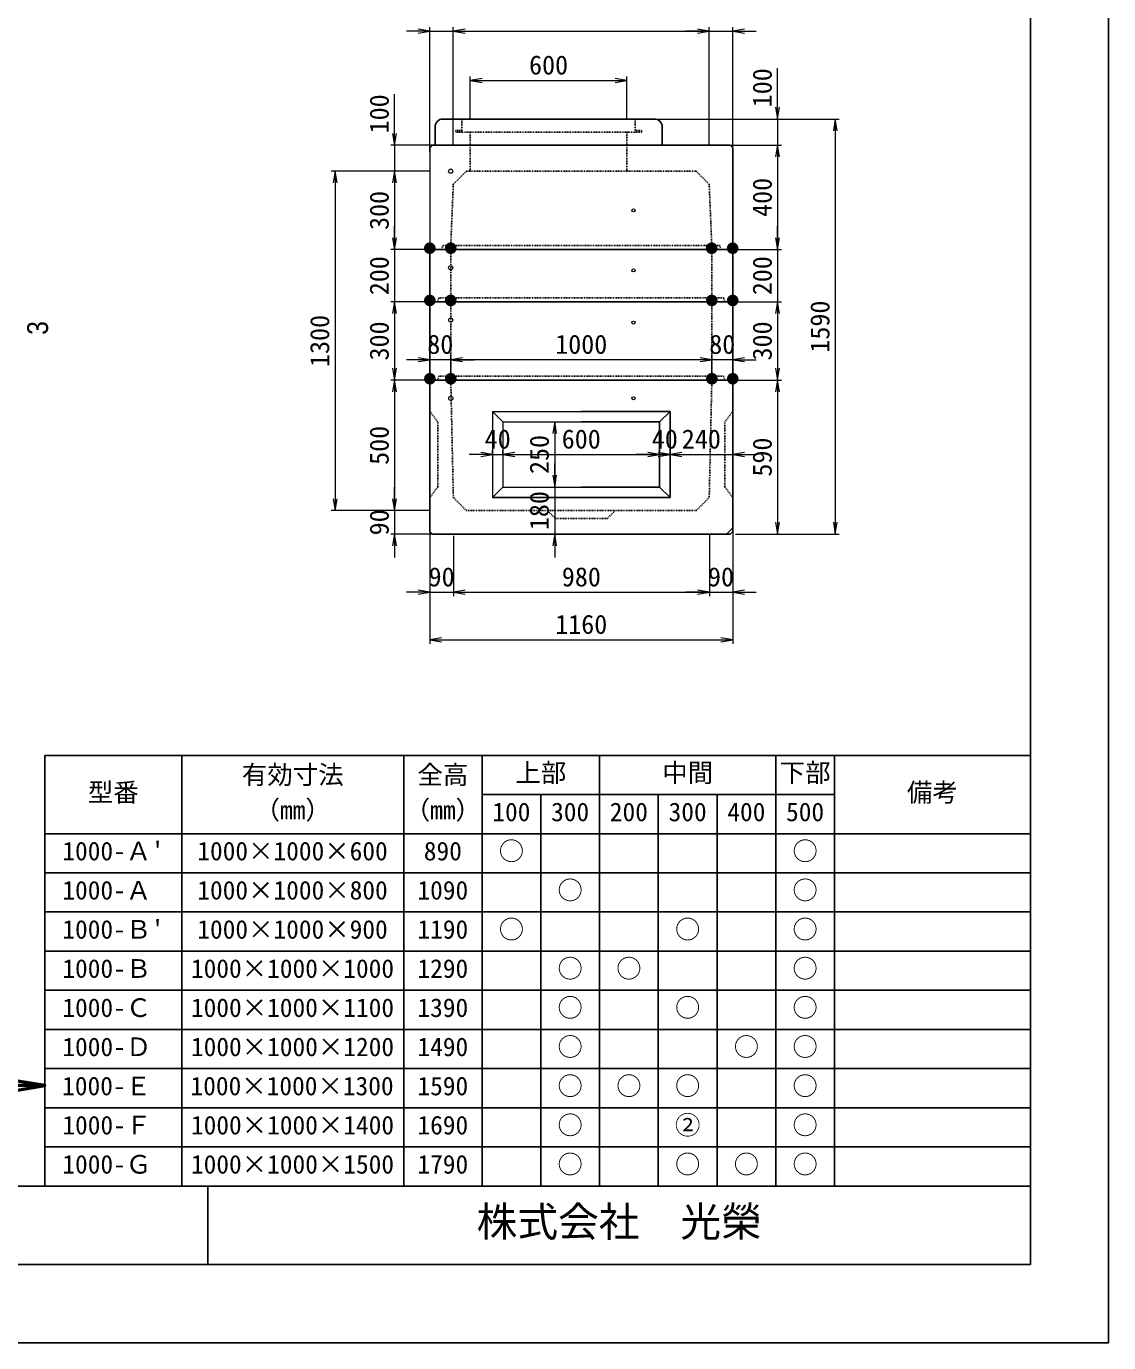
# Model space of a CAD drawing. Units: millimetres, scale not verified. Extents: x -210 to 210, y -148 to 148.
# Drawn here: x 71.8 to 210, y -148.5 to 19.6 of the extents above; entities that cross this region are included whole.
import ezdxf
from ezdxf.enums import TextEntityAlignment as Align

# ---------------------------------------------------------------- set-up
doc = ezdxf.new("R2010")
doc.units = ezdxf.units.MM
doc.linetypes.add('USER2', pattern=[4.7625, 3.175, -1.5875])
doc.layers.add('0-0', color=7, linetype='Continuous')
for name, color, linetype, lineweight in [('0-1_0', 9, 'Continuous', 25), ('0-2_dims', 2, 'Continuous', 13), ('0-3_pen1実線', 4, 'Continuous', 13), ('0-4_pen2実線', 3, 'Continuous', 13), ('0-5_pen3実線', 7, 'Continuous', 25), ('0-6_pen4実線', 6, 'Continuous', 25), ('0-8_pen2破線', 3, 'USER2', 25), ('0-9_鉄筋１', 7, 'Continuous', 50), ('0-B_draw', 7, 'Continuous', 13)]:
    doc.layers.add(name, color=color, linetype=linetype, lineweight=lineweight)
doc.styles.add('ＭＳ ゴシック', font='')
doc.styles.add('ＭＳ Ｐゴシック', font='')
doc.styles.get('ＭＳ ゴシック').set_extended_font_data('MS Gothic')
doc.styles.get('ＭＳ Ｐゴシック').set_extended_font_data('MS PGothic')

# ---------------------------------------------------------------- blocks, each defined once
blk = doc.blocks.new('部分図 1')
at = {"layer": '0-1_0'}
blk.add_lwpolyline([(0, 0), (12600, 0), (12600, 8910), (0, 8910)], close=True, dxfattribs=at)
at = {"layer": '0-2_dims', "lineweight": 18}
for p, q in [((10155, 4688.5), (10155, 4851)), ((10755, 4688.5), (10755, 4851)), ((11332, 4688), (11332, 4883)), ((10155, 4836), (10755, 4836)), ((9865, 4588), (9865, 4783)), ((10860.5, 4688), (11347, 4688)), ((10861, 4688), (11568, 4688)), ((11332, 4688), (11332, 4588)), ((11553, 4688), (11553, 3098)), ((10019.5, 4588), (9850, 4588)), ((9865, 4588), (9865, 4488)), ((11150.5, 4588), (11347, 4588)), ((11150.5, 4588), (11347, 4588)), ((11332, 4588), (11332, 4498)), ((11332, 4588), (11332, 4188)), ((9999, 4488), (9622, 4488)), ((9637, 4488), (9637, 3188)), ((9999.5, 4488), (9850, 4488)), ((9999.5, 4488), (9850, 4488)), ((9865, 4488), (9865, 4398)), ((9865, 4488), (9865, 4188)), ((9865, 4188), (9865, 4278)), ((11332, 4188), (11332, 4278)), ((9999.5, 4188), (9850, 4188)), ((9999.5, 4188), (9850, 4188)), ((9865, 4188), (9865, 3988)), ((11160.5, 4188), (11347, 4188)), ((11160.5, 4188), (11347, 4188)), ((11332, 4188), (11332, 3988)), ((9999.5, 3988), (9850, 3988)), ((9999, 3988), (9850, 3988)), ((9865, 3988), (9865, 3688)), ((9865, 3988), (9865, 3898)), ((11160.5, 3988), (11347, 3988)), ((11161, 3988), (11347, 3988)), ((11332, 3988), (11332, 3688)), ((11332, 3988), (11332, 3898)), ((10000.15, 3766), (9910.15, 3766)), ((10000.15, 3686.72), (10000.15, 3781)), ((10080.15, 3766), (10000.15, 3766)), ((10080.15, 3688.5), (10080.15, 3781)), ((10080.15, 3688.5), (10080.15, 3781)), ((11080.15, 3766), (10080.15, 3766)), ((10080.15, 3766), (10170.15, 3766)), ((11080.15, 3766), (10990.15, 3766)), ((11080.15, 3688.5), (11080.15, 3781)), ((11080.15, 3688.5), (11080.15, 3781)), ((11160.15, 3766), (11080.15, 3766)), ((11160.15, 3688.5), (11160.15, 3781)), ((11160.15, 3766), (11250.15, 3766)), ((9999.5, 3688), (9850, 3688)), ((9999.5, 3688), (9850, 3688)), ((9865, 3688), (9865, 3188)), ((11160.5, 3688), (11347, 3688)), ((11161, 3688), (11347, 3688)), ((11332, 3688), (11332, 3098)), ((10450.65, 3528), (10493.15, 3528)), ((10478.15, 3528), (10478.15, 3278)), ((10240.15, 3403), (10150.15, 3403)), ((10240.15, 3403), (10240.15, 3418)), ((10240.15, 3403), (10280.15, 3403)), ((10280.15, 3403), (10280.15, 3418)), ((10280.15, 3403), (10280.15, 3418)), ((10280.15, 3403), (10370.15, 3403)), ((10280.15, 3403), (10880.15, 3403)), ((10880.15, 3403), (10790.15, 3403)), ((10920.15, 3403), (10830.15, 3403)), ((10880.15, 3403), (10880.15, 3418)), ((10880.15, 3403), (10880.15, 3418)), ((10880.15, 3403), (10920.15, 3403)), ((10920.15, 3403), (10920.15, 3418)), ((10920.15, 3403), (10920.15, 3418)), ((10920.15, 3403), (11010.15, 3403)), ((10920.15, 3403), (11160.15, 3403)), ((11160.15, 3403), (11160.15, 3418)), ((11160.15, 3403), (11250.15, 3403)), ((10478.15, 3278), (10478.15, 3368)), ((9865, 3188), (9865, 3278)), ((10478.15, 3278), (10493.15, 3278)), ((10478.15, 3278), (10493.15, 3278)), ((10478.15, 3278), (10478.15, 3098)), ((9999, 3188), (9622, 3188)), ((9999.5, 3188), (9850, 3188)), ((9999.5, 3188), (9850, 3188)), ((9865, 3188), (9865, 3098)), ((10000.15, 3127.3), (10000.15, 2860)), ((11160.15, 3136.9), (11160.15, 2860)), ((10009.5, 3098), (9850, 3098)), ((9865, 3098), (9865, 3008)), ((10090.45, 3091.3), (10090.45, 2860)), ((10090.45, 3090.8), (10090.45, 2860)), ((10478.15, 3098), (10493.15, 3098)), ((10478.15, 3098), (10478.15, 3008)), ((11070.65, 3097.5), (11070.65, 2860)), ((11070.65, 3097.5), (11070.65, 2860)), ((11170.5, 3098), (11347, 3098)), ((11183.95, 3098), (11568, 3098)), ((10000.15, 3034.5), (10000.15, 2678)), ((11160.15, 3034.5), (11160.15, 2678)), ((10000.15, 2875), (9910.15, 2875)), ((10000.15, 2875), (10090.45, 2875)), ((10090.45, 2875), (10180.45, 2875)), ((10090.45, 2875), (11070.65, 2875)), ((11070.65, 2875), (10980.65, 2875)), ((11070.65, 2875), (11160.15, 2875)), ((11160.15, 2875), (11250.15, 2875)), ((10000.15, 2693), (11160.15, 2693))]:
    blk.add_line(p, q, dxfattribs=at)
at = {"layer": '0-2_dims', "lineweight": 50}
blk.add_line((8525, 985), (8235, 985), dxfattribs=at)
at = {"layer": '0-2_dims', "lineweight": 18}
for points in [[(10200, 4843.5), (10155, 4836), (10200, 4828.5)], [(10710, 4828.5), (10755, 4836), (10710, 4843.5)], [(11324.5, 4733), (11332, 4688), (11339.5, 4733)], [(11560.5, 4643), (11553, 4688), (11545.5, 4643)], [(9857.5, 4633), (9865, 4588), (9872.5, 4633)], [(11339.5, 4543), (11332, 4588), (11324.5, 4543)], [(11339.5, 4543), (11332, 4588), (11324.5, 4543)], [(9644.5, 4443), (9637, 4488), (9629.5, 4443)], [(9872.5, 4443), (9865, 4488), (9857.5, 4443)], [(9872.5, 4443), (9865, 4488), (9857.5, 4443)], [(9857.5, 4233), (9865, 4188), (9872.5, 4233)], [(9857.5, 4233), (9865, 4188), (9872.5, 4233)], [(11324.5, 4233), (11332, 4188), (11339.5, 4233)], [(11324.5, 4233), (11332, 4188), (11339.5, 4233)], [(9872.5, 3943), (9865, 3988), (9857.5, 3943)], [(9872.5, 3943), (9865, 3988), (9857.5, 3943)], [(11339.5, 3943), (11332, 3988), (11324.5, 3943)], [(11339.5, 3943), (11332, 3988), (11324.5, 3943)], [(9857.5, 3733), (9865, 3688), (9872.5, 3733)], [(9955.15, 3758.5), (10000.15, 3766), (9955.15, 3773.5)], [(10125.15, 3773.5), (10080.15, 3766), (10125.15, 3758.5)], [(10125.15, 3773.5), (10080.15, 3766), (10125.15, 3758.5)], [(11035.15, 3758.5), (11080.15, 3766), (11035.15, 3773.5)], [(11035.15, 3758.5), (11080.15, 3766), (11035.15, 3773.5)], [(11205.15, 3773.5), (11160.15, 3766), (11205.15, 3758.5)], [(11324.5, 3733), (11332, 3688), (11339.5, 3733)], [(9872.5, 3643), (9865, 3688), (9857.5, 3643)], [(11339.5, 3643), (11332, 3688), (11324.5, 3643)], [(10485.65, 3483), (10478.15, 3528), (10470.65, 3483)], [(10195.15, 3395.5), (10240.15, 3403), (10195.15, 3410.5)], [(10325.15, 3410.5), (10280.15, 3403), (10325.15, 3395.5)], [(10325.15, 3410.5), (10280.15, 3403), (10325.15, 3395.5)], [(10835.15, 3395.5), (10880.15, 3403), (10835.15, 3410.5)], [(10835.15, 3395.5), (10880.15, 3403), (10835.15, 3410.5)], [(10875.15, 3395.5), (10920.15, 3403), (10875.15, 3410.5)], [(10965.15, 3410.5), (10920.15, 3403), (10965.15, 3395.5)], [(11205.15, 3410.5), (11160.15, 3403), (11205.15, 3395.5)], [(10470.65, 3323), (10478.15, 3278), (10485.65, 3323)], [(10470.65, 3323), (10478.15, 3278), (10485.65, 3323)], [(9629.5, 3233), (9637, 3188), (9644.5, 3233)], [(9857.5, 3233), (9865, 3188), (9872.5, 3233)], [(9857.5, 3233), (9865, 3188), (9872.5, 3233)], [(11324.5, 3143), (11332, 3098), (11339.5, 3143)], [(11545.5, 3143), (11553, 3098), (11560.5, 3143)], [(9872.5, 3053), (9865, 3098), (9857.5, 3053)], [(10485.65, 3053), (10478.15, 3098), (10470.65, 3053)], [(9955.15, 2867.5), (10000.15, 2875), (9955.15, 2882.5)], [(10135.45, 2882.5), (10090.45, 2875), (10135.45, 2867.5)], [(10135.45, 2882.5), (10090.45, 2875), (10135.45, 2867.5)], [(11025.65, 2867.5), (11070.65, 2875), (11025.65, 2882.5)], [(11025.65, 2867.5), (11070.65, 2875), (11025.65, 2882.5)], [(11205.15, 2882.5), (11160.15, 2875), (11205.15, 2867.5)], [(10045.15, 2700.5), (10000.15, 2693), (10045.15, 2685.5)], [(11115.15, 2685.5), (11160.15, 2693), (11115.15, 2700.5)]]:
    blk.add_lwpolyline(points, dxfattribs=at)
at = {"layer": '0-2_dims', "lineweight": 50}
blk.add_lwpolyline([(8405, 965), (8525, 985), (8405, 1005)], dxfattribs=at)
at = {"layer": '0-3_pen1実線'}
for p, q in [((10755, 4635.02), (10757.98, 4638)), ((11136.7, 3098), (11160.15, 3121.45))]:
    blk.add_line(p, q, dxfattribs=at)
at = {"layer": '0-4_pen2実線'}
blk.add_line((10811, 4644), (10811, 4638), dxfattribs=at)
for centre, radius in [((10080, 4488), 8), ((10780, 4338), 6), ((10080, 4118), 8), ((10780, 4108), 6), ((10080, 3918), 8), ((10780, 3908), 6), ((10080.15, 3618), 8), ((10780.15, 3618), 6)]:
    blk.add_circle(centre, radius, dxfattribs=at)
at = {"layer": '0-5_pen3実線'}
for p, q in [((10020, 4658), (10020, 4588)), ((10050, 4688), (10860, 4688)), ((10890, 4658), (10890, 4588)), ((11150, 4588), (10010, 4588)), ((11160, 4578), (11150, 4588)), ((11160, 4188), (11160, 4578)), ((10000, 4188), (10000, 3988)), ((11160, 4188), (10000, 4188)), ((11160, 4188), (11160, 3988)), ((10000, 3988), (10000, 3688)), ((10000, 3988), (11160, 3988)), ((11160, 3988), (11160, 3688)), ((10000, 3688), (11160, 3688)), ((11160.15, 3108), (11160.15, 3688)), ((10580.15, 3568), (10920.15, 3568)), ((10920.15, 3568), (10880.15, 3528)), ((10920.15, 3568), (10920.15, 3238)), ((10240.15, 3238), (10920.15, 3238)), ((10580.15, 3278), (10880.15, 3278)), ((10880.15, 3278), (10920.15, 3238)), ((10010.15, 3098), (11150.15, 3098)), ((11160.15, 3108), (11150.15, 3098)), ((9050, 2250), (9050, 600)), ((9900, 2250), (9900, 600)), ((10200, 2250), (10200, 600)), ((10650, 2250), (10650, 600)), ((11325, 2250), (11325, 600)), ((11550, 2250), (11550, 600)), ((10200, 2100), (11550, 2100)), ((10425, 2100), (10425, 600)), ((10875, 2100), (10875, 600)), ((11100, 2100), (11100, 600)), ((8525, 1950), (12300, 1950)), ((8525, 1800), (12300, 1800)), ((8525, 1650), (12300, 1650)), ((8525, 1500), (12300, 1500)), ((8525, 1350), (12300, 1350)), ((8525, 1200), (12300, 1200)), ((8525, 1050), (12300, 1050)), ((8525, 900), (12300, 900)), ((8525, 750), (12300, 750))]:
    blk.add_line(p, q, dxfattribs=at)
for points in [[(10000.15, 3688), (10000.15, 3108), (10010.15, 3098)], [(10580.15, 3528), (10880.15, 3528), (10880.15, 3278)]]:
    blk.add_lwpolyline(points, dxfattribs=at)
for centre, start, end in [((10050, 4658), 90, 180), ((10860, 4658), 0, 90)]:
    blk.add_arc(centre, 30, start, end, dxfattribs=at)
at = {"layer": '0-6_pen4実線'}
for p, q in [((12300, 3600), (12300, 2100)), ((8525, 2250), (12300, 2250)), ((8525, 2250), (8525, 600)), ((12300, 2100), (12300, 600)), ((300, 600), (12300, 600)), ((9150, 600), (9150, 300))]:
    blk.add_line(p, q, dxfattribs=at)
blk.add_lwpolyline([(300, 300), (12300, 300), (12300, 8610), (300, 8610)], close=True, dxfattribs=at)
at = {"layer": '0-8_pen2破線'}
for p, q in [((10099, 4644), (10123, 4644)), ((10123, 4688), (10123, 4638)), ((10787, 4688), (10787, 4644)), ((10811, 4644), (10787, 4644)), ((10155, 4638), (10155, 4588)), ((10811, 4638), (10755, 4638)), ((10755, 4638), (10755, 4588)), ((10155, 4588), (10155, 4488)), ((10755, 4588), (10755, 4488)), ((10090, 4438), (10080, 4203)), ((10090, 4438), (10140, 4488)), ((11020, 4488), (11070, 4438)), ((11070, 4438), (11080, 4203)), ((10050, 4203), (10045, 4188)), ((10580, 4203), (10050, 4203)), ((10080, 4188), (10080, 4003)), ((11110, 4203), (10580, 4203)), ((11080, 4188), (11080, 4003)), ((11110, 4203), (11115, 4188)), ((10030, 3988), (10035, 4003)), ((10580, 4003), (10035, 4003)), ((10080, 3988), (10080, 3703)), ((11125, 4003), (10580, 4003)), ((11080, 3988), (11080, 3703)), ((11130, 3988), (11125, 4003)), ((10030, 3688), (10035, 3703)), ((10580, 3703), (10035, 3703)), ((10090.15, 3238), (10080.15, 3688)), ((11125, 3703), (10580, 3703)), ((11080.15, 3688), (11070.15, 3238)), ((11130, 3688), (11125, 3703)), ((11160.15, 3568), (11130.15, 3528)), ((11130.15, 3528), (11130.15, 3278)), ((10140.15, 3188), (10090.15, 3238)), ((11070.15, 3238), (11020.15, 3188)), ((11130.15, 3278), (11160.15, 3238)), ((10140.15, 3188), (11020.15, 3188)), ((10480.15, 3158), (10450.15, 3188))]:
    blk.add_line(p, q, dxfattribs=at)
for points in [[(10099, 4644), (10099, 4638), (10755, 4638)], [(11020, 4488), (10580, 4488), (10140, 4488)], [(10000.15, 3568), (10030.15, 3528), (10030.15, 3278), (10000.15, 3238)], [(10480.15, 3158), (10680.15, 3158), (10710.15, 3188)]]:
    blk.add_lwpolyline(points, dxfattribs=at)
at = {"layer": '0-9_鉄筋１', "lineweight": 13}
for p, q in [((10000, 5025), (9910, 5025)), ((10000, 4562.8), (10000, 5040)), ((10000, 5025), (10089.9, 5025)), ((10089.9, 4588.5), (10089.9, 5040)), ((10089.9, 4588.5), (10089.9, 5040)), ((10089.9, 5025), (10179.9, 5025)), ((10089.9, 5025), (11070, 5025)), ((11070, 5025), (10980, 5025)), ((11070, 4588.5), (11070, 5040)), ((11070, 4588.5), (11070, 5040)), ((11070, 5025), (11160, 5025)), ((11160, 4538.5), (11160, 5040)), ((11160, 5025), (11250, 5025))]:
    blk.add_line(p, q, dxfattribs=at)
for points in [[(9955, 5017.5), (10000, 5025), (9955, 5032.5)], [(10134.9, 5032.5), (10089.9, 5025), (10134.9, 5017.5)], [(10134.9, 5032.5), (10089.9, 5025), (10134.9, 5017.5)], [(11025, 5017.5), (11070, 5025), (11025, 5032.5)], [(11025, 5017.5), (11070, 5025), (11025, 5032.5)], [(11205, 5032.5), (11160, 5025), (11205, 5017.5)]]:
    blk.add_lwpolyline(points, dxfattribs=at)
at = {"layer": '0-B_draw'}
for p, q in [((10000, 4578), (10010, 4588)), ((10000, 4578), (10000, 4188)), ((10240.15, 3568), (10240.15, 3238)), ((10240.15, 3568), (10280.15, 3528)), ((10240.15, 3568), (10580.15, 3568)), ((10280.15, 3528), (10280.15, 3278)), ((10280.15, 3528), (10580.15, 3528)), ((10280.15, 3278), (10240.15, 3238)), ((10280.15, 3278), (10580.15, 3278))]:
    blk.add_line(p, q, dxfattribs=at)
at = {"layer": '0-2_dims', "color": 7, "style": 'ＭＳ ゴシック'}
for s, p in [('600', (10380, 4836.5)), ('80', (9990.15, 3766.5)), ('1000', (10480.15, 3766.5)), ('80', (11070.15, 3766.5)), ('40', (10210.15, 3403.5)), ('600', (10505.15, 3403.5)), ('40', (10850.15, 3403.5)), ('240', (10965.15, 3403.5)), ('90', (9995.3, 2875.5)), ('980', (10505.55, 2875.5)), ('90', (11065.4, 2875.5)), ('1160', (10480.15, 2693.5))]:
    blk.add_text(s, height=73.31, dxfattribs=at).set_placement(p, align=Align.BOTTOM_LEFT)
for s, p in [('100', (11331.5, 4733)), ('100', (9864.5, 4633)), ('400', (11331.5, 4313)), ('300', (9864.5, 4263)), ('200', (9864.5, 4013)), ('200', (11331.5, 4013)), ('1590', (11552.5, 3793)), ('1300', (9636.5, 3738)), ('300', (9864.5, 3763)), ('300', (11331.5, 3763)), ('500', (9864.5, 3363)), ('250', (10477.65, 3328)), ('590', (11331.5, 3318)), ('180', (10477.65, 3113)), ('90', (9864.5, 3093))]:
    blk.add_text(s, height=73.31, rotation=90, dxfattribs=at).set_placement(p, align=Align.BOTTOM_LEFT)
at = {"layer": '0-2_dims', "color": 1, "style": 'ＭＳ ゴシック'}
for p in [(9974.8, 4163.07), (10055.18, 4163.03), (11054.5, 4162.9), (11134.96, 4163.01), (9975.01, 3962.98), (10055.1, 3963.06), (11054.9, 3962.98), (11135.06, 3963.03)]:
    blk.add_text('●', height=36.66, dxfattribs=at).set_placement(p, align=Align.BOTTOM_LEFT)
at = {"layer": '0-2_dims', "color": 7, "style": 'ＭＳ Ｐゴシック', "width": 0.9}
blk.add_text('3', height=79.98, rotation=90, dxfattribs=at).set_placement((8561.68, 3861.22), align=Align.BOTTOM_LEFT)
at = {"layer": '0-2_dims', "style": 'ＭＳ ゴシック'}
for p in [(9975.15, 3662.96), (10055.15, 3663), (11055.14, 3662.96), (11135.15, 3663)]:
    blk.add_text('●', height=36.66, dxfattribs=at).set_placement(p, align=Align.BOTTOM_LEFT)
at = {"layer": '0-5_pen3実線', "style": 'ＭＳ ゴシック'}
for s, height, p in [('有効寸法', 71.47, (9280.03, 2118.76)), ('全高', 71.47, (9952.52, 2118.76)), ('上部', 71.51, (10327.46, 2126.23)), ('中間', 71.46, (10890.02, 2126.26)), ('下部', 71.52, (11339.95, 2126.23)), ('型番', 71.47, (8690.02, 2051.26)), ('備考', 71.45, (11827.54, 2051.27)), ('（mm）', 71.49, (9328.73, 1983.74)), ('（mm）', 71.49, (9903.73, 1983.74)), ('100', 71.47, (10239.39, 1976.26)), ('300', 71.47, (10464.39, 1976.26)), ('200', 71.47, (10689.39, 1976.26)), ('300', 71.47, (10914.39, 1976.26)), ('400', 71.46, (11139.4, 1976.27)), ('500', 71.47, (11364.39, 1976.26)), ("1000-Ａ'", 71.47, (8592.52, 1826.26)), ('1000×1000×600', 71.48, (9109.39, 1826.25)), ('890', 71.47, (9976.89, 1826.26)), ('○', 71.37, (10263.83, 1826.33)), ('○', 71.37, (11388.83, 1826.33)), ('1000-Ａ ', 71.47, (8592.54, 1676.26)), ('1000×1000×800', 71.48, (9109.39, 1676.25)), ('1090', 71.47, (9952.51, 1676.26)), ('○', 71.37, (10488.83, 1676.33)), ('○', 71.37, (11388.83, 1676.33)), ("1000-Ｂ'", 71.47, (8592.52, 1526.26)), ('1000×1000×900', 71.48, (9109.39, 1526.25)), ('1190', 71.47, (9952.51, 1526.26)), ('○', 71.37, (10263.83, 1526.33)), ('○', 71.37, (10938.83, 1526.33)), ('○', 71.37, (11388.83, 1526.33)), ('1000-Ｂ ', 71.47, (8592.54, 1376.26)), ('1000×1000×1000', 71.48, (9085.01, 1376.25)), ('1290', 71.47, (9952.51, 1376.26)), ('○', 71.37, (10488.83, 1376.33)), ('○', 71.37, (10713.83, 1376.33)), ('○', 71.37, (11388.83, 1376.33)), ('1000-Ｃ ', 71.47, (8592.54, 1226.26)), ('1000×1000×1100', 71.48, (9085.01, 1226.25)), ('1390', 71.47, (9952.51, 1226.26)), ('○', 71.37, (10488.83, 1226.33)), ('○', 71.37, (10938.83, 1226.33)), ('○', 71.37, (11388.83, 1226.33)), ('1000-Ｄ ', 71.47, (8592.53, 1076.26)), ('1000×1000×1200', 71.48, (9085.01, 1076.25)), ('1490', 71.47, (9952.51, 1076.26)), ('○', 71.37, (10488.83, 1076.33)), ('○', 71.37, (11163.83, 1076.33)), ('○', 71.37, (11388.83, 1076.33)), ('1000-Ｅ ', 71.47, (8591.69, 926.26)), ('1000×1000×1300', 71.48, (9083.34, 926.25)), ('1590', 71.47, (9952.51, 926.26)), ('○', 71.37, (10488.83, 926.33)), ('○', 71.37, (10713.83, 926.33)), ('○', 71.37, (10938.83, 926.33)), ('○', 71.37, (11388.83, 926.33)), ('1000-Ｆ ', 71.46, (8592.56, 776.27)), ('1000×1000×1400', 71.48, (9085.01, 776.25)), ('1690', 71.47, (9952.51, 776.26)), ('○', 71.37, (10488.83, 776.33)), ('②', 71.47, (10938.76, 776.26)), ('○', 71.37, (11388.83, 776.33)), ('1000-Ｇ ', 71.47, (8592.52, 626.26)), ('1000×1000×1500', 71.48, (9085.01, 626.25)), ('1790', 71.47, (9952.51, 626.26)), ('○', 71.37, (10488.83, 626.33)), ('○', 71.37, (10938.83, 626.33)), ('○', 71.37, (11163.83, 626.33)), ('○', 71.37, (11388.83, 626.33)), ('株式会社\u3000光榮', 114.4, (10179.07, 372.01))]:
    blk.add_text(s, height=height, dxfattribs=at).set_placement(p, align=Align.BOTTOM_LEFT)

msp = doc.modelspace()

# ---------------------------------------------------------------- block references
at = {"layer": '0-0', "xscale": 0.0333333, "yscale": 0.0333333}
msp.add_blockref('部分図 1', (-210, -148.5), dxfattribs=at)

doc.saveas('drawing.dxf')
